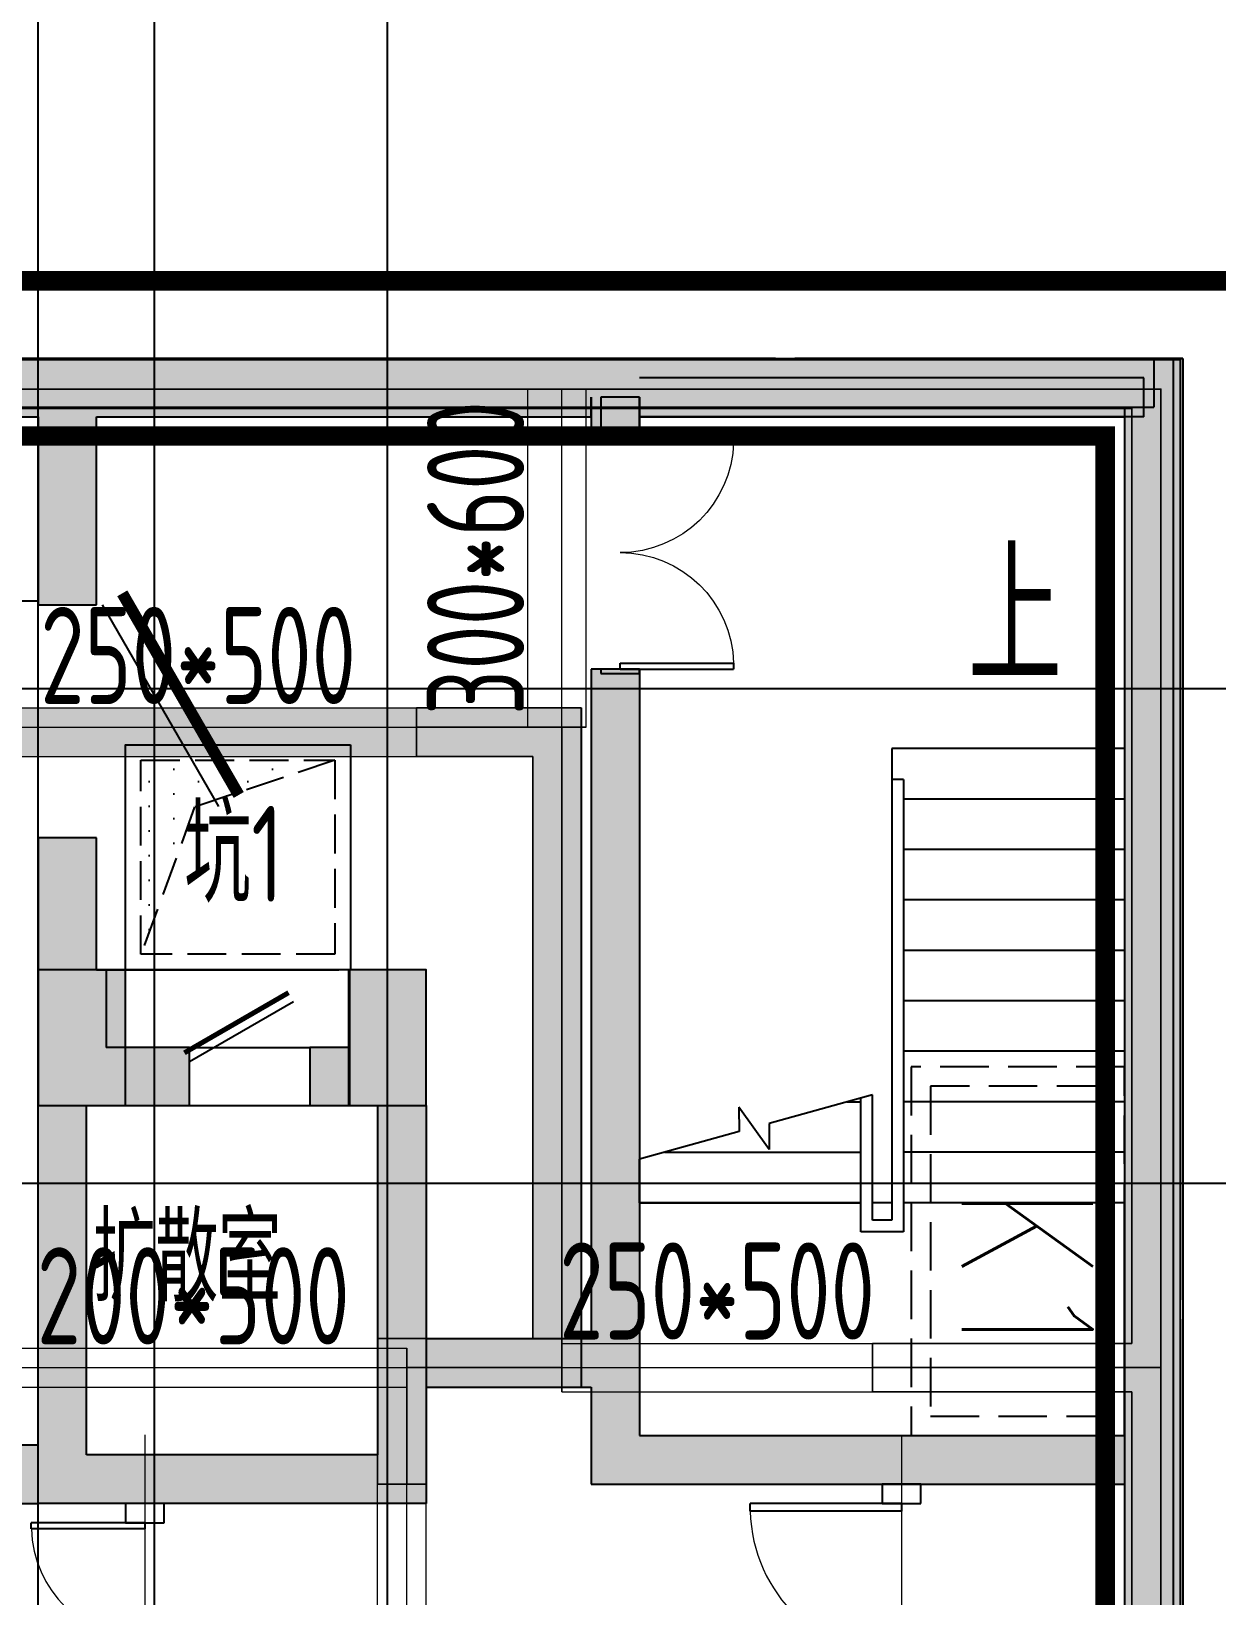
# Model space of a CAD drawing. Extents: x 369444 to 684549, y -549309 to 575337.
# Drawn here: x 444039 to 450149, y 460582 to 468643 of the extents above; entities that cross this region are included whole.
import ezdxf

# ---------------------------------------------------------------- set-up
doc = ezdxf.new("R2010")
doc.units = 0
doc.header["$LTSCALE"] = 1000
doc.header["$MEASUREMENT"] = 0
for name, pattern in [('__DASH', [0.35, 0.25, -0.1]), ('DASH', [0.35, 0.25, -0.1]), ('DOTE', [2.42, 2, -0.2, 0.02, -0.2])]:
    doc.linetypes.add(name, pattern=pattern)
for name, color, linetype, lineweight, true_color in [('-1-0-1', 7, 'Continuous', 0, 0xc0c0c0), ('-1-1-2', 7, 'Continuous', 0, 0xc0c0c0), ('-2-0-1', 1, 'Continuous', 0, 0xff0000), ('-2-1-2', 9, 'Continuous', 0, 0x808080), ('1-6-1', 7, 'Continuous', 0, 0x55ff55), ('1-6-2', 7, 'Continuous', 0, 0x55ff55), ('12-6-1', 4, 'Continuous', 0, 0x00ffff), ('12-6-2', 4, 'Continuous', 0, 0x00ffff), ('12-6-5', 4, 'Continuous', 0, 0x00ffff)]:
    doc.layers.add(name, color=color, linetype=linetype, lineweight=lineweight, true_color=true_color)
for name, color, linetype in [('A-WALL-HATCH', 8, 'Continuous'), ('AIRD-PLUM', 122, 'Continuous'), ('COLUMN', 9, 'Continuous'), ('DIM_SYMB', 3, 'Continuous'), ('DOTE', 1, 'Continuous'), ('HS-A-轮廓线-地下室', 3, 'DASH'), ('PUB_HATCH', 8, 'Continuous'), ('STAIR', 2, 'Continuous'), ('WALL', 9, 'Continuous'), ('WINDOW', 4, 'Continuous'), ('二期轮廓线', 8, 'DASH'), ('人防墙', 7, 'Continuous'), ('填充', 8, 'Continuous'), ('文字', 2, 'Continuous'), ('车库集水坑', 60, 'Continuous'), ('防火分区线', 7, 'Continuous')]:
    doc.layers.add(name, color=color, linetype=linetype)
doc.layers.add('DOTE2', color=122, linetype='DOTE', lineweight=9)
doc.styles.add('_HZTXT', font='txt.shx', dxfattribs={"width": 0.8, "bigfont": 'HZTXT.shx'})
doc.styles.add('_TCH_DIM', font='SIMPLEX', dxfattribs={"bigfont": 'GBCBIG'})
doc.styles.add('yjkcad', font='yjkeng.shx', dxfattribs={"width": 0.7, "height": 250, "bigfont": 'yjkchn.shx'})
doc.styles.add('说明', font='TSSDENG', dxfattribs={"width": 0.7, "bigfont": 'HZTXT'})

# ---------------------------------------------------------------- blocks, each defined once
blk = doc.blocks.new('$DorLib2D$00000002')
for p, q in [((-0.5, 0), (-0.5, 0.4875)), ((-0.475, 0.4875), (-0.5, 0.4875)), ((-0.475, 0), (-0.475, 0.4875)), ((0.475, 0), (0.475, 0.4875)), ((0.475, 0.4875), (0.5, 0.4875)), ((0.5, 0), (0.5, 0.4875)), ((-0.5, 0), (-0.475, 0)), ((0.5, 0), (0.475, 0))]:
    blk.add_line(p, q)
at = {"lineweight": 13}
for centre, start, end in [((-0.4875, 0), 0, 88.53072), ((0.4875, 0), 91.46928, 180)]:
    blk.add_arc(centre, 0.4875, start, end, dxfattribs=at)
blk = doc.blocks.new('_FZH')
blk.add_lwpolyline([(-0.5, -0.5), (0.5, -0.5), (0.5, 0.5), (-0.5, 0.5)], close=True)
at = {"layer": 'PUB_HATCH'}
blk.add_solid([(-0.5, -0.5), (0.5, -0.5), (-0.5, 0.5), (0.5, 0.5)], dxfattribs=at)
blk = doc.blocks.new('JSK1000')
at = {"layer": 'AIRD-PLUM'}
h = blk.add_hatch(dxfattribs=at)
h.set_pattern_fill('DOTS', color=8, scale=80, style=0)
h.set_pattern_definition([(0, (-20, -20), (63.5, 127), [0, -127])])
h.paths.add_polyline_path([(80, 1080), (80, 80), (321, 803.3), (1080, 1080)])
at = {"layer": 'AIRD-PLUM', "ltscale": 0.25}
blk.add_lwpolyline([(0, 0), (1160, 0), (1160, 1160), (0, 1160)], close=True, dxfattribs=at)
at = {"layer": 'AIRD-PLUM', "color": 8, "linetype": 'DASH', "ltscale": 0.8}
blk.add_lwpolyline([(80, 80), (1080, 80), (1080, 1080), (80, 1080)], close=True, dxfattribs=at)
blk.add_lwpolyline([(80, 80), (321, 803.3), (1080, 1080)], dxfattribs=at)
blk = doc.blocks.new('A$C69B9310D')
at = {"layer": 'AIRD-PLUM', "xscale": -1, "rotation": 90}
blk.add_blockref('JSK1000', (1160, 1160), dxfattribs=at)
at = {"layer": '文字', "style": '说明', "width": 0.7}
blk.add_text('坑1', height=495, dxfattribs=at).set_placement((302.3, 349.9))
blk = doc.blocks.new('$DorLib2D$00000001')
for p, q in [((0.45, 0.975), (0.5, 0.975)), ((0.45, 0), (0.45, 0.975)), ((0.5, 0), (0.5, 0.975)), ((0.5, 0), (0.45, 0))]:
    blk.add_line(p, q)
at = {"lineweight": 13}
blk.add_arc((0.475, 0), 0.975, 91.4693, 180, dxfattribs=at)
blk = doc.blocks.new('$DorLib2D$00000191')
at = {"layer": 'WINDOW', "color": 0}
blk.add_line((-0.5, 0.15), (0.366, 0.65), dxfattribs=at)
at = {"layer": 'WINDOW', "color": 0, "const_width": 0.05}
blk.add_lwpolyline([(-0.55, 0.2366), (0.316, 0.7366)], dxfattribs=at)
blk = doc.blocks.new('$DorLib2D$00000192')
at = {"color": 0}
blk.add_line((-0.5, 0.125), (0.366, 0.625), dxfattribs=at)
at = {"color": 0, "const_width": 0.0417}
blk.add_lwpolyline([(-0.542, 0.197), (0.324, 0.697)], dxfattribs=at)

msp = doc.modelspace()

# ---------------------------------------------------------------- hatches: boundary and pattern name
at = {"layer": 'A-WALL-HATCH'}
for points in [[(444524.6, 463107), (444524.6, 463807), (444074.6, 463807), (444074.6, 463107)], [(446074.6, 463107), (446074.6, 463807), (445674.2, 463807), (445674.2, 463107)]]:
    msp.add_hatch(color=256, dxfattribs=at).paths.add_polyline_path(points)
at = {"layer": 'PUB_HATCH'}
h = msp.add_hatch(color=256, dxfattribs=at)
h.dxf.hatch_style = 1
h.paths.add_polyline_path([(433674.5, 461707), (433674.5, 462107), (434074.5, 462107), (434074.5, 461707)], flags=17)
h.paths.add_polyline_path([(405174.5, 461707), (405174.5, 462107), (404774.5, 462107), (404774.5, 461707)], flags=17)
h.paths.add_polyline_path([(419974.5, 457857), (420074.5, 457857), (420074.5, 458357), (419574.5, 458357), (419574.5, 457857), (419724.5, 457857)], flags=17)
h.paths.add_polyline_path([(420174.5, 458357), (419574.5, 458357), (419574.5, 455257), (419974.5, 455257), (419974.5, 455457), (419824.5, 455457), (419824.5, 458107), (420174.5, 458107)])
h.paths.add_polyline_path([(399474.5, 455257), (399474.5, 460257), (400224.5, 460257), (400224.5, 460007), (399724.5, 460007), (399724.5, 455257)])
h.paths.add_polyline_path([(409249.5, 456957), (409249.5, 460257), (409499.5, 460257), (409499.5, 456957)])
h.paths.add_polyline_path([(393024.5, 457657), (393024.5, 452107), (393524.5, 452107), (393524.5, 451857), (392774.5, 451857), (392774.5, 457657)])
h.paths.add_polyline_path([(396324.5, 451857), (395424.5, 451857), (395424.5, 452107), (396324.5, 452107), (396324.5, 454357), (396574.5, 454357), (396574.5, 452107), (397124.5, 452107), (397124.5, 451857)])
h.paths.add_polyline_path([(402924.5, 453557), (402924.5, 451107), (403824.5, 451107), (403824.5, 450857), (402674.5, 450857), (402674.5, 453557)])
h.paths.add_polyline_path([(405624.5, 459557), (405624.5, 460257), (407674.5, 460257), (407674.5, 460007), (405874.5, 460007), (405874.5, 459557)])
h.paths.add_polyline_path([(416074.5, 453557), (416074.5, 450857), (414924.5, 450857), (414924.5, 451107), (415824.5, 451107), (415824.5, 453557)])
h.paths.add_polyline_path([(413574.5, 458107), (413074.5, 458107), (413074.5, 455457), (413274.5, 455457), (413274.5, 455257), (412824.5, 455257), (412824.5, 458357), (413574.5, 458357)])
h.paths.add_polyline_path([(419274.5, 453557), (419274.5, 450857), (418624.5, 450857), (418624.5, 451107), (419024.5, 451107), (419024.5, 453557)])
h.paths.add_polyline_path([(406974.5, 461656.8), (406974.5, 462557), (410374.5, 462557), (410374.5, 461656.8), (410174.5, 461656.8), (410174.5, 462357), (407174.5, 462357), (407174.5, 461656.7)], flags=17)
h.paths.add_polyline_path([(405274.5, 455457), (405674.5, 455457), (405674.5, 458107), (405174.5, 458107), (405174.5, 458357), (405874.5, 458357), (405874.5, 455257), (405274.5, 455257)])
h.paths.add_polyline_path([(399724.5, 451107), (400124.5, 451107), (400124.5, 450857), (399474.5, 450857), (399474.5, 451857), (398924.5, 451857), (398924.5, 452107), (399474.5, 452107), (399474.5, 453757), (399724.5, 453757), (399724.5, 452107)])
h.paths.add_polyline_path([(405924.5, 451107), (406124.5, 451107), (406124.5, 450857), (405924.5, 450857), (405524.5, 450857), (405524.5, 451107), (405674.5, 451107), (405674.5, 453557), (405924.5, 453557)])
h.paths.add_polyline_path([(418674.5, 458357), (419274.5, 458357), (419274.5, 455257), (418874.5, 455257), (418874.5, 455457), (419024.5, 455457), (419024.5, 458107), (418674.5, 458107)])
h.paths.add_polyline_path([(396324.5, 456907), (396324.5, 457407), (394524.5, 457407), (394524.5, 457657), (396574.5, 457657), (396574.5, 456907)])
h.paths.add_polyline_path([(401924.5, 458107), (401374.5, 458107), (401374.5, 456307), (401124.5, 456307), (401124.5, 458357), (401924.5, 458357)])
h.paths.add_polyline_path([(410174.5, 464207), (410174.5, 464757), (407974.5, 464757), (407974.5, 464207), (407774.5, 464207), (407774.5, 464957), (410374.5, 464957), (410374.5, 464207)], flags=17)
h.paths.add_polyline_path([(413074.5, 451107), (413224.5, 451107), (413224.5, 450857), (412824.5, 450857), (412624.5, 450857), (412624.5, 451107), (412824.5, 451107), (412824.5, 453557), (413074.5, 453557)])
h.paths.add_polyline_path([(439124.5, 455257), (439124.5, 460007), (438624.5, 460007), (438624.5, 460257), (439374.5, 460257), (439374.5, 455257)])
h.paths.add_polyline_path([(429349.5, 456957), (429349.5, 460257), (429599.5, 460257), (429599.5, 456957)])
h.paths.add_polyline_path([(446074.5, 457657), (446074.5, 451857), (445324.5, 451857), (445324.5, 452107), (445824.5, 452107), (445824.5, 457657)])
h.paths.add_polyline_path([(441724.5, 451857), (441724.5, 452107), (442274.5, 452107), (442274.5, 454357), (442524.5, 454357), (442524.5, 452107), (443424.5, 452107), (443424.5, 451857), (442524.5, 451857)])
h.paths.add_polyline_path([(432974.5, 459557), (432974.5, 460007), (431174.5, 460007), (431174.5, 460257), (433224.5, 460257), (433224.5, 459557)])
h.paths.add_polyline_path([(423024.5, 453557), (423024.5, 451107), (423924.5, 451107), (423924.5, 450857), (422774.5, 450857), (422774.5, 453557)])
h.paths.add_polyline_path([(425274.5, 458357), (426024.5, 458357), (426024.5, 455257), (425574.5, 455257), (425574.5, 455457), (425774.5, 455457), (425774.5, 458107), (425274.5, 458107)])
h.paths.add_polyline_path([(419824.5, 453557), (419824.5, 451107), (420224.5, 451107), (420224.5, 450857), (419574.5, 450857), (419574.5, 453557)])
h.paths.add_polyline_path([(431674.5, 461656.8), (431674.5, 462357), (428674.5, 462357), (428674.5, 461656.8), (428474.5, 461656.8), (428474.5, 462557), (431874.5, 462557), (431874.5, 461656.8)], flags=17)
h.paths.add_polyline_path([(433574.5, 455257), (432974.5, 455257), (432974.5, 458357), (433674.5, 458357), (433674.5, 458107), (433174.5, 458107), (433174.5, 455457), (433574.5, 455457)])
h.paths.add_polyline_path([(439124.5, 452107), (439124.5, 453757), (439374.5, 453757), (439374.5, 452107), (439924.5, 452107), (439924.5, 451857), (439374.5, 451857), (439374.5, 450857), (438724.5, 450857), (438724.5, 451107), (439124.5, 451107)])
h.paths.add_polyline_path([(444324.5, 457407), (442524.5, 457407), (442524.5, 456907), (442274.5, 456907), (442274.5, 457657), (444324.5, 457657)])
h.paths.add_polyline_path([(432924.5, 453557), (433174.5, 453557), (433174.5, 451107), (433324.5, 451107), (433324.5, 450857), (432924.5, 450857), (432724.5, 450857), (432724.5, 451107), (432924.5, 451107)])
h.paths.add_polyline_path([(436924.5, 458357), (437724.5, 458357), (437724.5, 456307), (437474.5, 456307), (437474.5, 458107), (436924.5, 458107)])
h.paths.add_polyline_path([(436174.5, 453557), (436174.5, 450857), (435024.5, 450857), (435024.5, 451107), (435924.5, 451107), (435924.5, 453557)])
h.paths.add_polyline_path([(428474.5, 464207), (428474.5, 464957), (431074.5, 464957), (431074.5, 464207), (430874.5, 464207), (430874.5, 464757), (428674.5, 464757), (428674.5, 464207)], flags=17)
h.paths.add_polyline_path([(429349.5, 451107), (429349.5, 454357), (429599.5, 454357), (429599.5, 451107), (430324.5, 451107), (430324.5, 450857), (429349.5, 450857), (428624.5, 450857), (428624.5, 451107)])
h.paths.add_polyline_path([(425774.5, 453557), (426024.5, 453557), (426024.5, 451107), (426224.5, 451107), (426224.5, 450857), (426024.5, 450857), (425624.5, 450857), (425624.5, 451107), (425774.5, 451107)])
h.paths.add_polyline_path([(413074.5, 461657.3), (413324.5, 461657.3), (413324.5, 462157.3), (412824.5, 462157.3), (412824.5, 461657.3)], flags=17)
h.paths.add_polyline_path([(425774.5, 461657), (426024.5, 461657), (426024.5, 462157), (425524.5, 462157), (425524.5, 461657)], flags=17)
edge = h.paths.add_edge_path()
edge.add_line((413074.5, 461657), (413074.5, 460057))
edge.add_line((413074.5, 460057), (411074.5, 460057))
edge.add_line((411074.5, 460057), (411074.5, 460257))
edge.add_line((411074.5, 460257), (412824.5, 460257))
edge.add_line((412824.5, 460257), (412824.5, 461657.3))
edge.add_line((404774.5, 461707), (401874.5, 461707))
edge.add_line((401874.5, 461707), (401874.5, 464457))
edge.add_line((401874.5, 464457), (399674.5, 464457))
edge.add_line((399674.5, 464457), (399674.5, 461657))
edge.add_line((399674.5, 461657), (399174.5, 461657))
edge.add_line((399174.5, 461657), (399174.5, 461857))
edge.add_line((399174.5, 461857), (399474.5, 461857))
edge.add_line((399474.5, 461857), (399474.5, 464457))
edge.add_line((399474.5, 464457), (397174.5, 464457))
edge.add_line((397174.5, 464457), (397174.5, 463507))
edge.add_line((397174.5, 463507), (396924.5, 463507))
edge.add_line((396924.5, 463507), (396924.5, 464457))
edge.add_line((396924.5, 464457), (396924.5, 464907))
edge.add_line((396924.5, 464907), (392224.5, 464907))
edge.add_line((392224.5, 464907), (392224.5, 461907))
edge.add_line((392224.5, 461907), (393024.5, 461907))
edge.add_line((393024.5, 461907), (393024.5, 461157))
edge.add_line((393024.5, 461157), (392774.5, 461157))
edge.add_line((392774.5, 461157), (392774.5, 461657))
edge.add_line((392774.5, 461657), (391974.5, 461657))
edge.add_line((391974.5, 461657), (391974.5, 465157))
edge.add_line((391974.5, 465157), (397174.5, 465157))
edge.add_line((397174.5, 465157), (397174.5, 464707))
edge.add_line((397174.5, 464707), (399674.5, 464707))
edge.add_line((399674.5, 464707), (402124.5, 464707))
edge.add_line((402124.5, 464707), (402124.5, 461957))
edge.add_line((402124.5, 461957), (404774.5, 461957))
edge.add_line((426024.5, 461657), (426024.5, 460257))
edge.add_line((426024.5, 460257), (427774.5, 460257))
edge.add_line((427774.5, 460257), (427774.5, 460057))
edge.add_line((427774.5, 460057), (425774.5, 460057))
edge.add_line((425774.5, 460057), (425774.5, 461657))
edge.add_line((434074.5, 461957), (436724.5, 461957))
edge.add_line((436724.5, 461957), (436724.5, 464707))
edge.add_line((436724.5, 464707), (439174.5, 464707))
edge.add_line((439174.5, 464707), (441674.5, 464707))
edge.add_line((441674.5, 464707), (441674.5, 465157))
edge.add_line((441674.5, 465157), (446874.5, 465157))
edge.add_line((446874.5, 465157), (446874.5, 461657))
edge.add_line((446874.5, 461657), (446074.5, 461657))
edge.add_line((446074.5, 461657), (446074.5, 461157))
edge.add_line((446074.5, 461157), (445824.5, 461157))
edge.add_line((445824.5, 461157), (445824.5, 461907))
edge.add_line((445824.5, 461907), (446624.5, 461907))
edge.add_line((446624.5, 461907), (446624.5, 464907))
edge.add_line((446624.5, 464907), (441924.5, 464907))
edge.add_line((441924.5, 464907), (441924.5, 464457))
edge.add_line((441924.5, 464457), (441924.5, 463507))
edge.add_line((441924.5, 463507), (441674.5, 463507))
edge.add_line((441674.5, 463507), (441674.5, 464457))
edge.add_line((441674.5, 464457), (439374.5, 464457))
edge.add_line((439374.5, 464457), (439374.5, 461857))
edge.add_line((439374.5, 461857), (439674.5, 461857))
edge.add_line((439674.5, 461857), (439674.5, 461657))
edge.add_line((439674.5, 461657), (439174.5, 461657))
edge.add_line((439174.5, 461657), (439174.5, 464457))
edge.add_line((439174.5, 464457), (436974.5, 464457))
edge.add_line((436974.5, 464457), (436974.5, 461707))
edge.add_line((436974.5, 461707), (434074.5, 461707))
edge.add_line((405174.5, 462107), (405174.5, 467557))
edge.add_line((405174.5, 467557), (412274.5, 467557))
edge.add_line((412274.5, 467557), (412274.5, 464707))
edge.add_line((412274.5, 464707), (412824.5, 464707))
edge.add_line((412824.5, 464707), (412824.5, 464307))
edge.add_line((412824.5, 464307), (413074.5, 464307))
edge.add_line((413074.5, 464307), (413074.5, 464957))
edge.add_line((413074.5, 464957), (412524.5, 464957))
edge.add_line((412524.5, 464957), (412524.5, 467557))
edge.add_line((412524.5, 467557), (413374.5, 467557))
edge.add_line((413374.5, 467557), (413374.5, 465557))
edge.add_line((413374.5, 465557), (419424.5, 465557))
edge.add_line((404924.5, 462107), (404924.5, 467807))
edge.add_line((404924.5, 467807), (412274.5, 467807))
edge.add_line((412274.5, 467807), (413624.5, 467807))
edge.add_line((413624.5, 467807), (413624.5, 465807))
edge.add_line((413624.5, 465807), (419424.5, 465807))
edge.add_line((419924.5, 465557), (425474.5, 465557))
edge.add_line((425474.5, 465557), (425474.5, 467557))
edge.add_line((425474.5, 467557), (426324.5, 467557))
edge.add_line((426324.5, 467557), (426324.5, 464957))
edge.add_line((426324.5, 464957), (425774.5, 464957))
edge.add_line((425774.5, 464957), (425774.5, 464307))
edge.add_line((425774.5, 464307), (426024.5, 464307))
edge.add_line((426024.5, 464307), (426024.5, 464707))
edge.add_line((426024.5, 464707), (426574.5, 464707))
edge.add_line((426574.5, 464707), (426574.5, 467557))
edge.add_line((426574.5, 467557), (433674.5, 467557))
edge.add_line((433674.5, 467557), (433674.5, 462107))
edge.add_line((419924.5, 465807), (425224.5, 465807))
edge.add_line((425224.5, 465807), (425224.5, 467807))
edge.add_line((425224.5, 467807), (426574.5, 467807))
edge.add_line((426574.5, 467807), (433924.5, 467807))
edge.add_line((433924.5, 467807), (433924.5, 462107))
h.paths.add_polyline_path([(410224.5, 451107), (410224.5, 450857), (408524.5, 450857), (408524.5, 451107), (409249.5, 451107), (409249.5, 454357), (409499.5, 454357), (409499.5, 451107)])
for points in [[(441624.6, 466957), (441924.6, 466657), (444074.6, 466657), (444207.9, 466757), (444174.6, 466957)], [(444207.9, 466757), (444374.6, 466657), (446924.6, 466657), (447057.9, 466757), (447074.6, 466957), (444174.6, 466957)], [(447057.9, 466757), (447174.6, 466657), (449674.6, 466657), (449974.6, 466957), (447074.6, 466957)], [(449974.6, 466957), (449674.6, 466657), (449674.6, 461407), (449734.6, 461277), (449974.6, 461257)], [(444074.6, 466657), (444074.6, 465687), (444374.6, 465687), (444374.6, 466657), (444207.9, 466757)], [(447174.6, 466757), (446924.6, 466757), (446924.6, 466557), (447174.6, 466557)], [(447057.9, 466757), (446924.6, 466657), (446924.6, 466757), (447174.6, 466757), (447174.6, 466657)], [(446924.6, 465357), (446924.6, 461907), (446974.6, 461757), (447174.6, 461657), (447174.6, 465357)], [(444374.6, 463807), (444374.6, 464487), (444074.6, 464487), (444074.6, 463107), (444257.9, 463340.3)], [(444257.9, 463340.3), (444324.6, 463107), (444424.6, 463107), (444424.6, 463807), (444374.6, 463807)], [(444424.6, 463107), (444854.6, 463107), (444854.6, 463407), (444424.6, 463407)], [(445679.9, 463407), (445474.6, 463407), (445474.6, 463107), (445679.9, 463107)], [(444074.6, 461057), (444324.6, 461307), (444324.6, 463107), (444257.9, 463340.3), (444074.6, 463107)], [(445824.6, 463107), (445824.6, 461307), (446074.6, 461057), (446074.6, 463107)], [(446074.6, 461657), (446924.6, 461657), (446974.6, 461757), (446924.6, 461907), (446074.6, 461907)], [(446974.6, 461757), (446924.6, 461657), (446924.6, 461157), (447174.6, 461407), (447174.6, 461657)], [(447174.6, 461407), (446924.6, 461157), (449674.6, 461157), (449734.6, 461277), (449674.6, 461407)], [(444074.6, 461357), (443624.6, 461357), (443624.6, 461057), (444074.6, 461057)], [(446074.6, 461057), (445824.6, 461307), (444324.6, 461307), (444074.6, 461057)], [(449734.6, 461277), (449674.6, 461157), (449674.6, 459707), (449974.6, 460007), (449974.6, 461257)]]:
    msp.add_hatch(color=256, dxfattribs=at).paths.add_polyline_path(points)
at = {"layer": 'PUB_HATCH', "linetype": 'ByBlock'}
for points in [[(441674.5, 466957), (441924.5, 466707), (449674.5, 466707), (449924.5, 466957)], [(441824.6, 466707.1), (449824.6, 466707.1), (449824.6, 466957.1), (441824.6, 466957.1)], [(449924.5, 466957), (449674.5, 466707), (449674.5, 459757), (449924.5, 460007)]]:
    msp.add_hatch(color=256, dxfattribs=at).paths.add_polyline_path(points)
at = {"layer": 'PUB_HATCH'}
h = msp.add_hatch(color=256, dxfattribs=at)
h.dxf.hatch_style = 1
h.paths.add_polyline_path([(442724.5, 464907), (442724.5, 465157), (441674.5, 465157), (441674.5, 464707), (436724.5, 464707), (436724.5, 461957), (434074.5, 461957), (434074.5, 461707), (436974.5, 461707), (436974.5, 464457), (439174.5, 464457), (439174.5, 461657), (439674.5, 461657), (439674.5, 461857), (439374.5, 461857), (439374.5, 464457), (441674.5, 464457), (441674.5, 463507), (441924.5, 463507), (441924.5, 464907)])
h.paths.add_polyline_path([(446024.5, 465157), (446024.5, 464907), (446624.5, 464907), (446624.5, 461907), (445824.5, 461907), (445824.5, 461157), (446074.5, 461157), (446074.5, 461657), (446874.5, 461657), (446874.5, 465157)])

# ---------------------------------------------------------------- linework, layer by layer
at = {"layer": '-1-0-1', "color": 0}
for p in [(446774.4, 466799.9, -3600), (449861.1, 466799.9, -3600), (446024.4, 465056.9, -3600), (446774.4, 465056.9, -3600), (445974.4, 461756.9, -3600), (446774.4, 461756.9, -3600), (448374.4, 461756.9, -3600), (449861.1, 461756.9, -3600), (445974.4, 461156.9, -3600)]:
    msp.add_point(p, dxfattribs=at)
at = {"layer": '-1-1-2', "color": 0}
for p, q in [((446774.4, 466799.9, -3600), (446774.4, 466799.9)), ((449861.1, 466799.9, -3600), (449861.1, 466799.9)), ((446024.4, 465056.9, -3600), (446024.4, 465056.9)), ((446774.4, 465056.9, -3600), (446774.4, 465056.9)), ((445974.4, 461756.9, -3600), (445974.4, 461756.9)), ((446774.4, 461756.9, -3600), (446774.4, 461756.9)), ((448374.4, 461756.9, -3600), (448374.4, 461756.9)), ((449861.1, 461756.9, -3600), (449861.1, 461756.9)), ((445974.4, 461156.9, -3600), (445974.4, 461156.9))]:
    msp.add_line(p, q, dxfattribs=at)
at = {"layer": '-2-0-1', "color": 0}
for p, q in [((441774.4, 466799.9, -3600), (446774.4, 466799.9, -3600)), ((446774.4, 465056.9, -3600), (446774.4, 466799.9, -3600)), ((446774.4, 466799.9, -3600), (449861.1, 466799.9, -3600)), ((449861.1, 461756.9, -3600), (449861.1, 466799.9, -3600)), ((443774.4, 465056.9, -3600), (446024.4, 465056.9, -3600)), ((446024.4, 465056.9, -3600), (446774.4, 465056.9, -3600)), ((446774.4, 461756.9, -3600), (446774.4, 465056.9, -3600)), ((443774.4, 461756.9, -3600), (445974.4, 461756.9, -3600)), ((445974.4, 461156.9, -3600), (445974.4, 461756.9, -3600)), ((445974.4, 461756.9, -3600), (446774.4, 461756.9, -3600)), ((446774.4, 461756.9, -3600), (448374.4, 461756.9, -3600)), ((448374.4, 461756.9, -3600), (449861.1, 461756.9, -3600)), ((449861.1, 459857.2, -3600), (449861.1, 461756.9, -3600)), ((445974.4, 457556.9, -3600), (445974.4, 461156.9, -3600))]:
    msp.add_line(p, q, dxfattribs=at)
at = {"layer": '-2-1-2', "color": 0}
for p, q in [((441774.4, 466799.9), (446774.4, 466799.9)), ((446774.4, 465056.9), (446774.4, 466799.9)), ((446774.4, 466799.9), (449861.1, 466799.9)), ((449861.1, 461756.9), (449861.1, 466799.9)), ((443774.4, 465056.9), (446024.4, 465056.9)), ((446024.4, 465056.9), (446774.4, 465056.9)), ((446774.4, 461756.9), (446774.4, 465056.9)), ((443774.4, 461756.9), (445974.4, 461756.9)), ((445974.4, 461156.9), (445974.4, 461756.9)), ((445974.4, 461756.9), (446774.4, 461756.9)), ((446774.4, 461756.9), (448374.4, 461756.9)), ((448374.4, 461756.9), (449861.1, 461756.9)), ((449861.1, 459857.2), (449861.1, 461756.9)), ((445974.4, 457556.9), (445974.4, 461156.9))]:
    msp.add_line(p, q, dxfattribs=at)
at = {"layer": '1-6-1', "color": 0}
for p, q in [((446774.4, 466949.9, -3600), (441674.4, 466949.9, -3600)), ((441674.4, 466949.9), (446774.4, 466949.9)), ((446774.4, 466949.9), (446774.4, 466949.9, -3600)), ((446774.4, 466949.9, -3600), (446774.4, 466949.9)), ((449961.1, 466949.9, -3600), (446774.4, 466949.9, -3600)), ((446774.4, 466949.9), (449961.1, 466949.9)), ((449961.1, 466949.9), (449961.1, 461756.9)), ((449961.1, 466949.9, -3600), (449961.1, 466949.9)), ((449961.1, 461756.9, -3600), (449961.1, 466949.9, -3600)), ((449961.1, 466949.9), (449961.1, 466949.9, -3600)), ((446774.4, 466699.9), (441924.4, 466699.9)), ((441924.4, 466699.9, -3600), (446774.4, 466699.9, -3600)), ((446774.4, 466699.9, -3600), (446774.4, 466699.9)), ((446774.4, 466699.9), (446774.4, 466699.9, -3600)), ((449711.1, 466699.9), (446774.4, 466699.9)), ((446774.4, 466699.9, -3600), (449711.1, 466699.9, -3600)), ((449711.1, 466699.9, -3600), (449711.1, 461881.9, -3600)), ((449711.1, 466699.9), (449711.1, 466699.9, -3600)), ((449711.1, 461881.9), (449711.1, 466699.9)), ((449711.1, 466699.9, -3600), (449711.1, 466699.9)), ((446024.4, 465156.9, -3600), (446024.4, 465156.9)), ((446874.4, 465156.9, -3600), (446024.4, 465156.9, -3600)), ((446024.4, 465156.9), (446874.4, 465156.9)), ((446024.4, 465156.9, -3600), (446024.4, 464906.9, -3600)), ((446024.4, 465156.9), (446024.4, 465156.9, -3600)), ((446024.4, 464906.9), (446024.4, 465156.9)), ((446874.4, 465156.9), (446874.4, 465156.9, -3600)), ((446874.4, 465156.9), (446874.4, 461656.9)), ((446874.4, 465156.9, -3600), (446874.4, 465156.9)), ((446874.4, 461656.9, -3600), (446874.4, 465156.9, -3600)), ((446024.4, 464906.9), (446024.4, 464906.9, -3600)), ((446624.4, 464906.9), (446024.4, 464906.9)), ((446024.4, 464906.9, -3600), (446624.4, 464906.9, -3600)), ((446024.4, 464906.9, -3600), (446024.4, 464906.9)), ((446624.4, 464906.9, -3600), (446624.4, 464906.9)), ((446624.4, 464906.9, -3600), (446624.4, 461906.9, -3600)), ((446624.4, 464906.9), (446624.4, 464906.9, -3600)), ((446624.4, 461906.9), (446624.4, 464906.9)), ((445824.4, 461906.9, -3600), (445824.4, 461156.9, -3600)), ((445824.4, 461906.9), (445824.4, 461906.9, -3600)), ((445824.4, 461156.9), (445824.4, 461906.9)), ((445824.4, 461906.9, -3600), (445824.4, 461906.9)), ((446624.4, 461906.9, -3600), (445824.4, 461906.9, -3600)), ((445824.4, 461906.9), (446624.4, 461906.9)), ((446624.4, 461906.9), (446624.4, 461906.9, -3600)), ((446624.4, 461906.9, -3600), (446624.4, 461906.9)), ((448374.4, 461881.9, -3600), (448374.4, 461881.9)), ((449711.1, 461881.9, -3600), (448374.4, 461881.9, -3600)), ((448374.4, 461881.9), (449711.1, 461881.9)), ((448374.4, 461881.9, -3600), (448374.4, 461631.9, -3600)), ((448374.4, 461881.9), (448374.4, 461881.9, -3600)), ((448374.4, 461631.9), (448374.4, 461881.9)), ((449711.1, 461881.9, -3600), (449711.1, 461881.9)), ((449711.1, 461881.9), (449711.1, 461881.9, -3600)), ((449961.1, 461756.9, -5100), (449961.1, 460007.2, -5100)), ((449961.1, 461756.9, -8700), (449961.1, 461756.9, -5100)), ((449961.1, 460007.2, -8700), (449961.1, 461756.9, -8700)), ((449961.1, 461756.9), (449961.1, 461756.9, -3600)), ((446074.4, 461656.9), (446074.4, 461156.9)), ((446074.4, 461656.9, -3600), (446074.4, 461656.9)), ((446074.4, 461156.9, -3600), (446074.4, 461656.9, -3600)), ((446074.4, 461656.9), (446074.4, 461656.9, -3600)), ((446874.4, 461656.9), (446074.4, 461656.9)), ((446074.4, 461656.9, -3600), (446874.4, 461656.9, -3600)), ((446874.4, 461656.9, -3600), (446874.4, 461656.9)), ((446874.4, 461656.9), (446874.4, 461656.9, -3600)), ((448374.4, 461631.9), (448374.4, 461631.9, -3600)), ((449711.1, 461631.9), (448374.4, 461631.9)), ((448374.4, 461631.9, -3600), (449711.1, 461631.9, -3600)), ((448374.4, 461631.9, -3600), (448374.4, 461631.9)), ((449711.1, 461631.9, -8700), (449711.1, 459707.2, -8700)), ((449711.1, 461631.9, -5100), (449711.1, 461631.9, -8700)), ((449711.1, 459707.2, -5100), (449711.1, 461631.9, -5100)), ((449711.1, 461631.9, -3600), (449711.1, 461631.9)), ((445824.4, 461156.9, -3600), (445824.4, 461156.9)), ((445824.4, 461156.9, -3600), (446074.4, 461156.9, -3600)), ((445824.4, 461156.9), (445824.4, 461156.9, -3600)), ((446074.4, 461156.9), (445824.4, 461156.9)), ((446074.4, 461156.9), (446074.4, 461156.9, -3600)), ((446074.4, 461156.9, -3600), (446074.4, 461156.9))]:
    msp.add_line(p, q, dxfattribs=at)
at = {"layer": '1-6-2', "color": 0}
for p, q in [((446774.4, 466799.9), (441774.4, 466799.9)), ((441774.4, 466799.9, -3600), (446774.4, 466799.9, -3600)), ((446774.4, 466799.9, -3600), (446774.4, 466799.9)), ((446774.4, 466799.9), (446774.4, 466799.9, -3600)), ((449861.1, 466799.9), (446774.4, 466799.9)), ((446774.4, 466799.9, -3600), (449861.1, 466799.9, -3600)), ((449861.1, 466799.9), (449861.1, 461756.9)), ((449861.1, 466799.9, -3600), (449861.1, 466799.9)), ((449861.1, 461756.9, -3600), (449861.1, 466799.9, -3600)), ((449861.1, 466799.9, -3600), (449861.1, 466799.9)), ((446024.4, 465056.9), (446024.4, 465056.9, -3600)), ((446774.4, 465056.9), (446024.4, 465056.9)), ((446024.4, 465056.9, -3600), (446774.4, 465056.9, -3600)), ((446774.4, 465056.9, -3600), (446774.4, 465056.9)), ((446774.4, 465056.9), (446774.4, 461756.9)), ((446774.4, 465056.9, -3600), (446774.4, 465056.9)), ((446774.4, 461756.9, -3600), (446774.4, 465056.9, -3600)), ((445974.4, 461756.9), (445974.4, 461156.9)), ((445974.4, 461756.9, -3600), (445974.4, 461756.9)), ((445974.4, 461156.9, -3600), (445974.4, 461756.9, -3600)), ((445974.4, 461756.9), (445974.4, 461756.9, -3600)), ((446774.4, 461756.9), (445974.4, 461756.9)), ((445974.4, 461756.9, -3600), (446774.4, 461756.9, -3600)), ((446774.4, 461756.9, -3600), (446774.4, 461756.9)), ((446774.4, 461756.9), (446774.4, 461756.9, -3600)), ((448374.4, 461756.9), (448374.4, 461756.9, -3600)), ((449861.1, 461756.9), (448374.4, 461756.9)), ((448374.4, 461756.9, -3600), (449861.1, 461756.9, -3600)), ((449861.1, 461756.9, -5100), (449861.1, 459857.2, -5100)), ((449861.1, 461756.9, -8700), (449861.1, 461756.9, -5100)), ((449861.1, 459857.2, -8700), (449861.1, 461756.9, -8700)), ((449861.1, 461756.9), (449861.1, 461756.9, -3600)), ((449861.1, 461756.9, -3600), (449861.1, 461756.9)), ((445974.4, 461156.9), (445974.4, 461156.9, -3600))]:
    msp.add_line(p, q, dxfattribs=at)
at = {"layer": '12-6-1', "color": 0}
for p, q in [((446599.4, 466799.9), (446899.4, 466799.9)), ((446599.4, 466799.9, -600), (446599.4, 466799.9)), ((446899.4, 466799.9, -600), (446599.4, 466799.9, -600)), ((446599.4, 465056.9), (446599.4, 466799.9)), ((446599.4, 465056.9, -600), (446599.4, 466799.9, -600)), ((446899.4, 466799.9), (446899.4, 466799.9, -600)), ((446899.4, 465056.9), (446899.4, 466799.9)), ((446899.4, 465056.9, -600), (446899.4, 466799.9, -600)), ((443774.4, 465156.9), (446024.4, 465156.9)), ((443774.4, 465156.9, -500), (446024.4, 465156.9, -500)), ((446024.4, 465156.9), (446024.4, 464906.9)), ((446024.4, 465156.9, -500), (446024.4, 465156.9)), ((446024.4, 464906.9, -500), (446024.4, 465156.9, -500)), ((446599.4, 465056.9), (446899.4, 465056.9)), ((446599.4, 465056.9, -600), (446599.4, 465056.9)), ((446899.4, 465056.9, -600), (446599.4, 465056.9, -600)), ((446899.4, 465056.9), (446899.4, 465056.9, -600)), ((443774.4, 464906.9), (446024.4, 464906.9)), ((443774.4, 464906.9, -500), (446024.4, 464906.9, -500)), ((446024.4, 464906.9), (446024.4, 464906.9, -500)), ((443774.4, 461856.9), (445974.4, 461856.9)), ((443774.4, 461856.9, -500), (445974.4, 461856.9, -500)), ((445974.4, 461856.9), (445974.4, 461656.9)), ((445974.4, 461856.9, -500), (445974.4, 461856.9)), ((445974.4, 461656.9, -500), (445974.4, 461856.9, -500)), ((446774.4, 461881.9), (446774.4, 461631.9)), ((446774.4, 461881.9, -500), (446774.4, 461881.9)), ((446774.4, 461631.9, -500), (446774.4, 461881.9, -500)), ((446774.4, 461881.9), (448374.4, 461881.9)), ((446774.4, 461881.9, -500), (448374.4, 461881.9, -500)), ((448374.4, 461881.9), (448374.4, 461631.9)), ((448374.4, 461881.9, -500), (448374.4, 461881.9)), ((448374.4, 461631.9, -500), (448374.4, 461881.9, -500)), ((443774.4, 461656.9), (445974.4, 461656.9)), ((443774.4, 461656.9, -500), (445974.4, 461656.9, -500)), ((445974.4, 461656.9), (445974.4, 461656.9, -500)), ((446774.4, 461631.9), (446774.4, 461631.9, -500)), ((446774.4, 461631.9), (448374.4, 461631.9)), ((446774.4, 461631.9, -500), (448374.4, 461631.9, -500)), ((448374.4, 461631.9), (448374.4, 461631.9, -500)), ((445824.4, 461156.9), (446074.4, 461156.9)), ((445824.4, 461156.9, -500), (445824.4, 461156.9)), ((446074.4, 461156.9, -500), (445824.4, 461156.9, -500)), ((445824.4, 457556.9), (445824.4, 461156.9)), ((445824.4, 457556.9, -500), (445824.4, 461156.9, -500)), ((446074.4, 461156.9), (446074.4, 461156.9, -500)), ((446074.4, 457556.9), (446074.4, 461156.9)), ((446074.4, 457556.9, -500), (446074.4, 461156.9, -500))]:
    msp.add_line(p, q, dxfattribs=at)
at = {"layer": '12-6-2', "color": 0}
for p, q in [((446774.4, 465056.9), (446774.4, 466799.9)), ((443774.4, 465056.9), (446024.4, 465056.9)), ((443774.4, 461756.9), (445974.4, 461756.9)), ((446774.4, 461756.9), (448374.4, 461756.9)), ((445974.4, 457556.9), (445974.4, 461156.9))]:
    msp.add_line(p, q, dxfattribs=at)
at = {"layer": 'COLUMN', "color": 8}
for p, q in [((444524.6, 463807), (444074.6, 463807)), ((444074.6, 463807), (444074.6, 463107)), ((444524.6, 463107), (444524.6, 463807)), ((446074.6, 463807), (445674.2, 463807)), ((445674.2, 463807), (445674.2, 463107)), ((446074.6, 463107), (446074.6, 463807)), ((444074.6, 463107), (444524.6, 463107)), ((445674.2, 463107), (446074.6, 463107))]:
    msp.add_line(p, q, dxfattribs=at)
at = {"layer": 'DIM_SYMB', "elevation": 0}
msp.add_lwpolyline([(449074.5, 465077, 0, 0, 0), (449074.5, 462007, 0, 0, 0), (447774.5, 462007, 0, 0, 0), (447774.5, 462267, 160, 0, 0), (447774.5, 462867, 0, 0, 0)], format="xyseb", dxfattribs=at)
at = {"layer": 'DOTE', "color": 8}
for p, q in [((444074.5, 261807), (444074.5, 476704.8)), ((444674.5, 261807), (444674.5, 476704.8)), ((445874.5, 59364.2), (445874.5, 476704.8))]:
    msp.add_line(p, q, dxfattribs=at)
at = {"layer": 'DOTE', "color": 8, "lineweight": -2}
for p, q in [((377844.4, 465257), (624570.9, 465257)), ((377844.4, 462707), (624570.9, 462707))]:
    msp.add_line(p, q, dxfattribs=at)
at = {"layer": 'DOTE2', "linetype": 'DOTE', "ltscale": 0.5}
for points in [[(444624.5, 461410.6), (444624.5, 457049.9)], [(448524.6, 461410.6), (448524.6, 457049.9)]]:
    msp.add_lwpolyline(points, dxfattribs=at)
at = {"layer": 'HS-A-轮廓线-地下室', "lineweight": -2, "ltscale": 8}
msp.add_lwpolyline([(478574.5, 455557), (459624.8, 455556.9), (459624.8, 458007), (459774.8, 458157), (459774.8, 458507), (456874.8, 458507), (456874.8, 458157), (457024.8, 458007), (457024.8, 457457), (454724.8, 457457), (454724.8, 457057), (452074.5, 457057), (452074.5, 460007), (449974.5, 460007), (449974.5, 466957), (441624.5, 466957), (441624.5, 464757), (436674.5, 464757)], dxfattribs=at)
at = {"layer": 'PUB_HATCH', "lineweight": 0, "ltscale": 1}
msp.add_lwpolyline([(446024.5, 465157), (446874.5, 465157), (446874.5, 461657), (446074.5, 461657), (446074.5, 461157), (445824.5, 461157), (445824.5, 461907), (446624.5, 461907), (446624.5, 464907), (446024.5, 464907)], close=True, dxfattribs=at)
at = {"layer": 'STAIR'}
for p, q in [((448474.5, 464947), (448474.5, 464787)), ((449674.5, 464947), (448474.5, 464947)), ((449674.5, 464947), (449674.5, 462607)), ((448474.5, 464787), (448474.5, 462607)), ((448474.5, 464787), (448474.5, 462517)), ((448534.5, 464787), (448474.5, 464787)), ((448534.5, 464787), (448534.5, 462457)), ((449674.5, 464687), (448534.5, 464687)), ((449674.5, 464427), (448534.5, 464427)), ((449674.5, 464167), (448534.5, 464167)), ((449674.5, 463907), (448534.5, 463907)), ((449674.5, 463647), (448534.5, 463647)), ((449674.5, 463387), (448534.5, 463387)), ((448374.5, 463162.7), (447841.8, 463015.6)), ((448314.5, 462457), (448314.5, 463146.1)), ((448374.5, 462607), (448374.5, 463162.7)), ((448374.5, 462517), (448374.5, 463162.7)), ((447842.9, 462880.6), (447686.9, 463099.7)), ((447686.9, 463099.7), (447687.9, 462973.1)), ((448245.3, 463127), (448314.5, 463127)), ((449674.5, 463127), (448534.5, 463127)), ((447841.8, 463015.6), (447842.9, 462880.6)), ((447687.9, 462973.1), (447174.5, 462831.3)), ((447174.5, 462607), (447174.5, 462831.3)), ((447303.7, 462867), (448314.5, 462867)), ((449674.5, 462867), (448534.5, 462867)), ((447174.5, 462607), (448314.5, 462607)), ((447174.5, 462607), (447174.5, 461407)), ((448314.5, 462607), (447174.5, 462607)), ((448474.5, 462607), (448374.5, 462607)), ((449674.5, 462607), (448534.5, 462607)), ((449674.5, 462607), (448534.5, 462607)), ((449674.5, 461407), (449674.5, 462607)), ((448474.5, 462517), (448374.5, 462517)), ((448534.5, 462457), (448314.5, 462457)), ((447174.5, 461407), (449674.5, 461407))]:
    msp.add_line(p, q, dxfattribs=at)
at = {"layer": 'WALL'}
for p, q in [((441624.6, 466957), (444174.6, 466957)), ((444174.6, 466957), (447074.6, 466957)), ((447074.6, 466957), (449974.6, 466957)), ((449974.6, 466957), (449974.6, 461257)), ((449774.6, 466857), (447174.6, 466857)), ((449774.6, 466657), (449774.6, 466857)), ((446924.6, 466757), (446924.6, 466557)), ((446924.6, 466657), (446924.6, 466757)), ((446974.5, 466757), (446974.5, 466557)), ((447174.5, 466757), (446974.5, 466757)), ((447174.5, 466557), (447174.5, 466757)), ((447174.6, 466757), (447174.6, 466557)), ((447174.6, 466657), (447174.6, 466757)), ((441924.6, 466657), (444074.6, 466657)), ((444074.6, 466657), (444074.6, 465687)), ((444374.6, 465687), (444374.6, 466657)), ((444374.6, 466657), (446924.6, 466657)), ((449774.6, 466657), (447174.6, 466657)), ((447174.6, 466657), (449674.6, 466657)), ((449674.6, 466657), (449674.6, 461407)), ((447174.6, 466557), (446924.6, 466557)), ((446974.5, 466557), (447174.5, 466557)), ((444074.6, 465687), (444374.6, 465687)), ((446924.6, 465357), (446924.6, 461907)), ((447174.6, 465357), (446924.6, 465357)), ((447174.5, 465357), (446974.5, 465357)), ((446974.5, 465357), (446974.5, 465334)), ((446974.5, 465334), (447174.5, 465334)), ((447174.5, 465334), (447174.5, 465357)), ((447174.6, 465357), (447174.6, 461657)), ((444374.6, 464487), (444074.6, 464487)), ((444074.6, 464487), (444074.6, 463107)), ((444374.6, 463807), (444374.6, 464487)), ((444374.6, 463807), (444424.6, 463807)), ((444424.6, 463807), (444424.6, 463407)), ((444854.6, 463407), (444424.6, 463407)), ((444854.6, 463107), (444854.6, 463407)), ((445679.9, 463407), (445474.6, 463407)), ((445474.6, 463407), (445474.6, 463107)), ((444074.6, 461057), (444074.6, 463107)), ((444324.6, 463107), (444424.6, 463107)), ((444324.6, 461307), (444324.6, 463107)), ((444424.6, 463107), (444854.6, 463107)), ((445474.6, 463107), (445679.9, 463107)), ((445824.6, 463107), (445824.6, 461307)), ((446074.6, 463107), (446074.6, 461057)), ((446074.6, 461907), (446924.6, 461907)), ((446074.6, 461907), (446074.6, 461657)), ((446074.6, 461657), (446924.6, 461657)), ((446924.6, 461657), (446924.6, 461157)), ((447174.6, 461657), (447174.6, 461407)), ((447174.6, 461407), (449674.6, 461407)), ((444074.6, 461357), (443624.6, 461357)), ((444074.6, 461057), (444074.6, 461357)), ((445824.6, 461307), (444324.6, 461307)), ((449974.6, 461257), (449974.6, 460007)), ((446924.6, 461157), (449674.6, 461157)), ((448424.6, 461157), (448424.6, 461057)), ((448624.6, 461157), (448424.6, 461157)), ((448624.6, 461057), (448624.6, 461157)), ((449674.6, 461157), (449674.6, 459707)), ((443624.6, 461057), (444074.6, 461057)), ((446074.6, 461057), (444074.6, 461057)), ((448424.6, 461057), (448624.6, 461057))]:
    msp.add_line(p, q, dxfattribs=at)
at = {"layer": 'WALL', "linetype": 'ByBlock'}
for p, q in [((441674.5, 466957), (449924.5, 466957)), ((441824.6, 466957.1), (449824.6, 466957.1)), ((449824.6, 466957.1), (449824.6, 466707.1)), ((449924.5, 466957), (449924.5, 460007)), ((441824.6, 466707.1), (449824.6, 466707.1)), ((441924.5, 466707), (449674.5, 466707)), ((449674.5, 466707), (449674.5, 459757)), ((444524.5, 461056.9), (444524.5, 460956.9)), ((444724.5, 461056.9), (444524.5, 461056.9)), ((444724.5, 460956.9), (444724.5, 461056.9)), ((444524.5, 460956.9), (444724.5, 460956.9))]:
    msp.add_line(p, q, dxfattribs=at)
at = {"layer": 'WINDOW'}
msp.add_line((444424.6, 463807, 0), (445624.6, 463807, 0), dxfattribs=at)
at = {"layer": 'WINDOW', "color": 0}
for p, q in [((444854.6, 463407), (445474.6, 463407)), ((444854.6, 463107), (445474.6, 463107))]:
    msp.add_line(p, q, dxfattribs=at)
at = {"layer": '二期轮廓线', "ltscale": 6}
msp.add_lwpolyline([(478574.6, 455557), (459624.9, 455556.9), (459624.9, 458007), (459774.9, 458157), (459774.9, 458507), (456874.9, 458507), (456874.9, 458157), (457024.9, 458007), (457024.9, 457457), (454724.9, 457457), (454724.9, 457057), (452074.7, 457057), (452074.6, 460007), (449974.7, 460007), (449974.7, 466957), (441624.6, 466957), (441624.6, 464757), (436674.6, 464757)], dxfattribs=at)
at = {"layer": '人防墙', "color": 3}
msp.add_lwpolyline([(444074.6, 465707), (441924.6, 465707), (441924.6, 466657), (444074.6, 466657)], close=True, dxfattribs=at)
at = {"layer": '车库集水坑', "color": 4, "linetype": '__DASH', "lineweight": -2, "extrusion": (-0.000253946, 2.59281e-12, 1), "elevation": -114.2}
for points in [[(449674.5, 463307), (448574.5, 463307), (448574.5, 461407), (449674.5, 461407)], [(449574.5, 463207), (448674.5, 463207), (448674.5, 461507), (449574.5, 461507)]]:
    msp.add_lwpolyline(points, close=True, dxfattribs=at)
at = {"layer": '防火分区线', "color": 114, "linetype": 'DASH', "ltscale": 8, "const_width": 100}
for points in [[(479124.5, 455957), (460024.8, 455956.9), (460024.8, 457841.3), (460174.8, 457991.3), (460174.8, 458907), (456474.8, 458907), (456474.8, 457991.3), (456609.1, 457857), (454324.8, 457857), (454324.8, 457457), (452474.5, 457457), (452474.5, 460406.9), (450374.5, 460406.9), (450374.5, 467357.2), (441224.5, 467357.1), (441224.5, 465157), (436274.5, 465157)], [(478324.5, 455157), (459224.8, 455156.9), (459224.8, 458107), (457424.8, 458107), (457424.8, 457057), (455124.8, 457057), (455124.8, 456657), (451674.5, 456657), (451674.5, 459606.9), (449574.5, 459606.9), (449574.5, 466557.2), (442024.5, 466557.1), (442024.5, 464357), (437074.5, 464357)]]:
    msp.add_lwpolyline(points, dxfattribs=at)

# ---------------------------------------------------------------- block references
at = {"layer": 'WALL', "xscale": 394.7487258911133, "yscale": 699.9995493888855, "zscale": 699.9995493888855}
msp.add_blockref('_FZH', (445877.2, 463457, 0), dxfattribs=at)
at = {"layer": 'WINDOW'}
for name, p, xscale, yscale, zscale, rotation in [('$DorLib2D$00000002', (447074.5, 465957), -1200, 1200, 1200, 270), ('$DorLib2D$00000191', (444224.6, 465087), 1200, 1200, -1200, 270), ('$DorLib2D$00000001', (448524.6, 460657), 800, 800, 800, 90), ('$DorLib2D$00000002', (444624.5, 460356.9), 1200, 1200, -1200, 90)]:
    msp.add_blockref(name, p, dxfattribs=dict(at, xscale=xscale, yscale=yscale, zscale=zscale, rotation=rotation))
at = {"layer": 'WINDOW', "color": 0, "xscale": 619.9999999999953, "yscale": 619.9999999999953, "zscale": 619.9999999999953, "rotation": 9.337257749688325e-06}
msp.add_blockref('$DorLib2D$00000192', (445164.6, 463257), dxfattribs=at)
at = {"layer": '填充'}
msp.add_blockref('A$C69B9310D', (444524.6, 463807, 0), dxfattribs=at)

# ---------------------------------------------------------------- texts
at = {"color": 2, "style": '_TCH_DIM'}
msp.add_text('扩散室', height=450, dxfattribs=at).set_placement((444355.5, 462098.1, 0))
at = {"layer": '12-6-5', "color": 0, "insert": (446579.4, 465928.4), "char_height": 500, "attachment_point": 8, "rotation": 90, "style": 'yjkcad'}
msp.add_mtext('300*600', dxfattribs=at)
at = {"layer": '12-6-5', "color": 0, "char_height": 500, "attachment_point": 8, "style": 'yjkcad'}
for s, insert in [('250*500', (444899.4, 465176.9)), ('200*500', (444874.4, 461876.9)), ('250*500', (447574.4, 461901.9))]:
    msp.add_mtext(s, dxfattribs=dict(at, insert=insert))
at = {"layer": 'DIM_SYMB', "color": 7, "style": '_TCH_DIM'}
msp.add_text('上', height=675.2, dxfattribs=at).set_placement((448866, 465287))
at = {"layer": '车库集水坑', "color": 4, "lineweight": -2, "extrusion": (2.59281e-12, 0.000253946, 1), "style": '_HZTXT', "width": 0.8}
msp.add_text('K1', height=675, rotation=270, dxfattribs=at).set_placement((448835.6, 462694.5, 117.3))

doc.saveas('drawing.dxf')
